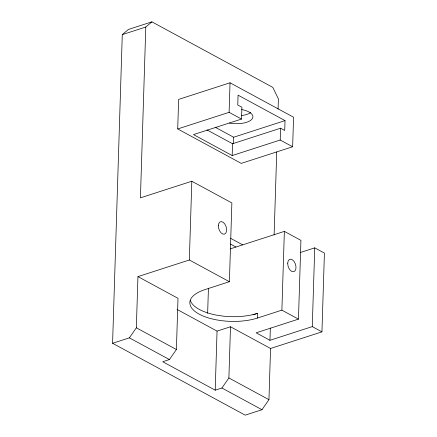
<?xml version="1.0" encoding="UTF-8"?>
<svg xmlns="http://www.w3.org/2000/svg" width="437" height="437" viewBox="0 0 437 437"><rect width="100%" height="100%" fill="white"/><g stroke="black" fill="none" stroke-linecap="round" stroke-linejoin="round"><path stroke-width="0.66" d="M177.1 309.456L217.058 331.115L230.496 326.767L270.552 348.475L268.946 399.669L261.982 409.72L245.184 415.15L112.582 343.285L122.284 34.627L128.402 29.454L151.912 21.85L272.803 87.367L278.396 98.888L278.074 109.097M112.582 343.285L129.374 337.856L136.339 327.805L137.95 276.61L189.341 259.993L229.398 281.701L231.872 202.943L191.816 181.235L140.424 197.852L145.794 27.023L151.912 21.85M177.712 128.948L178.64 99.412L230.031 82.795L293.566 117.231L292.643 146.761L241.251 163.383L177.712 128.948L229.103 112.331L241.535 119.066L241.901 107.251L237.761 105.006L238.072 95.162L285.033 120.612L284.722 130.455L280.581 128.21L232.55 143.746L206.963 129.882M230.496 326.767L228.884 377.961L221.92 388.012L215.206 390.181L162.717 361.738L169.43 359.564L176.401 349.513L178.006 298.324L137.95 276.61M189.341 259.993L191.816 181.235M207.646 313.345L208.433 288.212M215.206 390.181L217.058 331.115M229.103 112.331L230.031 82.795M292.643 146.761L280.21 140.026L232.178 155.561L232.55 143.746M233.434 143.795L233.642 137.234L215.212 127.243M229.398 281.701L204.877 289.633A41.335 17.535 1.8 0 0 189.833 303.382L190.368 305.682A41.335 17.535 1.8 0 0 216.61 319.9L221.783 320.698A41.335 17.535 1.8 0 0 257.366 318.076L257.513 313.351A41.335 17.535 1.8 0 1 221.93 315.973L216.757 315.175A41.335 17.535 1.8 0 1 190.516 300.956L190.341 300.197M300.645 252.422L314.749 247.855L324.418 253.099L321.943 331.858L312.275 326.614L269.951 340.303L270.339 328.083M274.119 235.008L276.73 151.972M280.21 140.026L280.581 128.21M284.361 231.386L300.935 240.372L298.46 319.13L281.887 310.15L284.361 231.386L230.13 248.926M312.275 326.614L314.749 247.855M122.284 34.627L145.794 27.023M241.535 119.066L193.504 134.601L232.178 155.561M233.642 137.234L285.033 120.612M252.996 314.815L257.513 313.351M257.366 318.076L281.887 310.15M298.46 319.13L256.142 332.819L269.951 340.303M270.552 348.475L321.943 331.858M230.687 238.362L242.617 244.824M230.534 244.086L235.898 246.998M136.339 327.805L176.401 349.513M228.884 377.961L268.946 399.669M129.374 337.856L169.43 359.564M221.92 388.012L261.982 409.72M250.745 112.571A17.404 7.38 1.8 0 1 241.377 115.565M241.628 109.55A17.404 7.38 1.8 0 1 251.81 119.317A17.404 7.38 1.8 0 1 229.409 123.065M218.374 225.667A6.528 3.813 72.1 0 0 224.432 234.15A6.528 3.813 72.1 0 0 224.749 223.919A6.528 3.813 72.1 0 0 218.374 225.667M287.715 263.243A6.528 3.813 72.1 0 0 293.768 271.727A6.528 3.813 72.1 0 0 294.09 261.495A6.528 3.813 72.1 0 0 287.715 263.243"/></g></svg>
